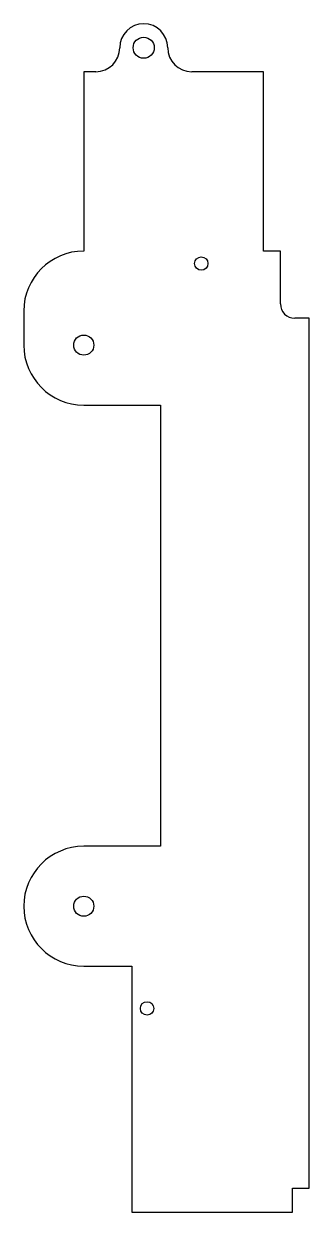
# Model space of a CAD drawing. Extents: x -13 to 47, y -64 to 184.
import ezdxf

# ---------------------------------------------------------------- set-up
doc = ezdxf.new("R2010")
doc.units = 0
doc.layers.get('0').update_dxf_attribs({"linetype": 'CONTINUOUS'})

msp = doc.modelspace()

# ---------------------------------------------------------------- linework, layer by layer
at = {"color": 7, "linetype": 'CONTINUOUS'}
for p, q in [((0, 174), (0, 136.6)), ((2.5, 174), (0, 174)), ((37.5, 174), (22.5, 174)), ((37.5, 136.6), (37.5, 174)), ((41, 136.6), (37.5, 136.6)), ((41, 125.6), (41, 136.6)), ((-12.5, 124.1), (-12.5, 117)), ((47, 122.6), (44, 122.6)), ((47, -58.8), (47, 122.6)), ((0, 104.5), (16, 104.5)), ((16, 104.5), (16, 12.5)), ((16, 12.5), (0, 12.5)), ((0, -12.5), (10, -12.5)), ((10, -12.5), (10, -63.8)), ((43.5, -63.8), (43.5, -58.8)), ((43.5, -58.8), (47, -58.8)), ((10, -63.8), (43.5, -63.8))]:
    msp.add_line(p, q, dxfattribs=at)
for centre, radius in [((12.5, 179), 2.2), ((24.5, 134), 1.4), ((0, 117), 2.1), ((0, 0), 2.1), ((13.2, -21.3), 1.4)]:
    msp.add_circle(centre, radius, dxfattribs=at)
for centre, radius, start, end in [((12.5, 179), 5, 0, 180), ((2.5, 179), 5, 270, 0), ((22.5, 179), 5, 180, 270), ((0, 124.1), 12.5, 90, 180), ((44, 125.6), 3, 180, 270), ((0, 117), 12.5, 180, 270), ((0, 0), 12.5, 90, 270)]:
    msp.add_arc(centre, radius, start, end, dxfattribs=at)

doc.saveas('drawing.dxf')
